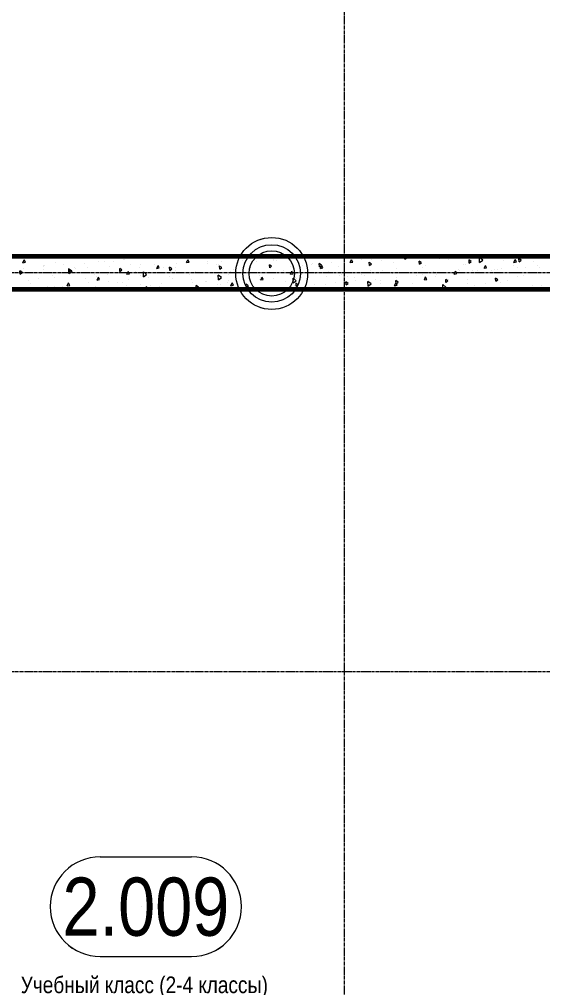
# Model space of a CAD drawing. Header units: millimetres. Extents: x 470010 to 1231400, y -134005 to 421770.
# Drawn here: x 675118 to 678265, y -52611 to -46786 of the extents above; entities that cross this region are included whole.
import ezdxf
from ezdxf.enums import TextEntityAlignment as Align

# ---------------------------------------------------------------- set-up
doc = ezdxf.new("R2010")
doc.units = ezdxf.units.MM
doc.linetypes.add('CENTER2', pattern=[28.575, 19.05, -3.175, 3.175, -3.175])
doc.layers.get('Defpoints').update_dxf_attribs({"color": 140})
for name, color, linetype, lineweight in [('0) шп потолок', 3, 'Continuous', 60), ('АР_Area', 5, 'Continuous', 5), ('АР_Стены ПЕНОблок', 52, 'Continuous', 20), ('АР_Штриховка', 8, 'Continuous', 0)]:
    doc.layers.add(name, color=color, linetype=linetype, lineweight=lineweight)
doc.layers.add('АР_Делит', color=120, linetype='Continuous', lineweight=0, plot=False)
doc.layers.add('РД_Оси_100', color=7, linetype='Continuous', lineweight=0, true_color=0x525252)
doc.styles.add('style1', font='ARIALN.TTF')

# ---------------------------------------------------------------- blocks, each defined once
blk = doc.blocks.new('СОШ_2200_АР_ОСИ_М100_28.05.24')
at = {"layer": 'РД_Оси_100', "color": 251, "linetype": 'CENTER2', "true_color": 0x636466}
for p, q in [((4200, -6155), (4200, 139938.679)), ((29555, 45300), (-5954.958, 45300)), ((29555, 42900), (-5954.958, 42900))]:
    blk.add_line(p, q, dxfattribs=at)
blk = doc.blocks.new('MOK-МаркаПом_овал_ареал')
for p, q in [((-2.75, 3), (2.75, 3)), ((-2.75, -3), (2.75, -3))]:
    blk.add_line(p, q)
for centre, radius, start, end in [((-2.75, 0), 3, 90, 270), ((2.75, 0), 3, 270, 90), ((-3.75, 0), 3.5, 0, 0.00095)]:
    blk.add_arc(centre, radius, start, end)
at = {"color": 0, "style": 'style1'}
blk.add_attdef('АР-ПОМЕЩЕНИЕ:НОМЕР', text='', height=3.5, dxfattribs=at).set_placement((0, 0), align=Align.MIDDLE)
at = {"layer": 'Defpoints', "color": 2, "style": 'style1'}
blk.add_attdef('АР-ПОМЕЩЕНИЕ:НАИМЕНОВАНИЕ', text='', height=1, dxfattribs=at).set_placement((-0.094, -4.814), align=Align.MIDDLE)
blk = doc.blocks.new('A$C9108343f')
at = {"layer": '0) шп потолок'}
for points in [[(14845, 52575), (14845, 61255), (7275, 61255), (7275, 52155), (13825, 52155)], [(14845, 43275.2), (14845, 51955), (7275, 51955), (7275, 42855), (13825, 42855)]]:
    blk.add_lwpolyline(points, dxfattribs=at)
at = {"layer": 'АР_Делит', "color": 18, "true_color": 0x000000}
for radius in [216.3, 173, 136.2]:
    blk.add_circle((10916.9, 52051.6), radius, dxfattribs=at)
at = {"layer": 'АР_Стены ПЕНОблок', "color": 18, "linetype": 'Continuous', "lineweight": 20, "true_color": 0x000000}
for p, q in [((14845, 52155), (7275, 52155)), ((7275, 51955), (14845, 51955))]:
    blk.add_line(p, q, dxfattribs=at)
at = {"layer": 'АР_Штриховка', "color": 18, "linetype": 'Continuous', "lineweight": 0, "true_color": 0x000000}
for p, q in [((9584.8, 52143.7), (9584.8, 52143.7)), ((9600.6, 52151.1), (9602.4, 52155)), ((9600.7, 52151), (9615.6, 52153.9)), ((9615.6, 52153.9), (9615.1, 52155)), ((9680.5, 52142.7), (9680.5, 52142.7)), ((10027.3, 52137), (10027.3, 52137)), ((10155, 52142.7), (10155, 52142.7)), ((10207.2, 52146.6), (10207.2, 52146.6)), ((10277.1, 52153), (10277.1, 52153)), ((10377.5, 52144.9), (10377.5, 52144.9)), ((10584.8, 52151.6), (10586.3, 52155)), ((10584.8, 52151.5), (10599.8, 52154.4)), ((10599.8, 52154.4), (10599.5, 52155)), ((10733.8, 52150.6), (10733.8, 52150.6)), ((10930.1, 52138.4), (10930.1, 52138.4)), ((11012.5, 52142), (11012.5, 52142)), ((11071.1, 52145.9), (11071.1, 52145.9)), ((11144, 52147.8), (11144, 52147.8)), ((11260.4, 52154.6), (11260.4, 52154.6)), ((11357.3, 52153.1), (11357.3, 52153.1)), ((11568.9, 52152.1), (11570.2, 52155)), ((11569, 52152), (11583.9, 52154.9)), ((11583.9, 52154.9), (11583.9, 52155)), ((11641.3, 52144.9), (11641.3, 52144.9)), ((11717.5, 52137.2), (11717.1, 52155)), ((11717.4, 52137.3), (11735.9, 52150.8)), ((11735.9, 52150.7), (11730.5, 52155)), ((11926.1, 52139.9), (11926.1, 52139.9)), ((11981.5, 52136.8), (11981.5, 52136.8)), ((11988.1, 52153.6), (11988.1, 52153.6)), ((12167.4, 52118.3), (12166.8, 52146.9)), ((12185.8, 52131.8), (12166.8, 52146.8)), ((12416.8, 52131.4), (12403.5, 52140.6)), ((12405.4, 52121.9), (12403.7, 52140.9)), ((12508.1, 52140.8), (12508.1, 52140.8)), ((9421.1, 52116.2), (9428.9, 52133.6)), ((9421.2, 52116.1), (9436.1, 52119)), ((9423.7, 52082.6), (9423.7, 52082.6)), ((9436.1, 52119), (9428.9, 52133.5)), ((9542.3, 52077.9), (9542.3, 52077.9)), ((9543.3, 52099.8), (9543.3, 52099.8)), ((9545.8, 52092.9), (9545.8, 52092.9)), ((9553.2, 52101.5), (9553.2, 52101.5)), ((9615.2, 52115.3), (9615.2, 52115.3)), ((9667.5, 52102.6), (9667.5, 52102.6)), ((9714.9, 52064.4), (9695.8, 52079.5)), ((9696.5, 52051), (9695.9, 52079.5)), ((9728.8, 52086), (9728.8, 52086)), ((9738.1, 52080.7), (9738.1, 52080.7)), ((9789.5, 52112.9), (9789.5, 52112.9)), ((9811.2, 52089.6), (9811.2, 52089.6)), ((9875, 52120.9), (9875, 52120.9)), ((9911.2, 52122.7), (9911.2, 52122.7)), ((9942.7, 52095.3), (9942.7, 52095.3)), ((9965.3, 52123.2), (9965.3, 52123.2)), ((10015.9, 52072.4), (10002.6, 52081.6)), ((10004.5, 52062.9), (10002.8, 52081.9)), ((10033.3, 52133), (10033.3, 52133)), ((10070, 52103.7), (10070, 52103.7)), ((10120.8, 52088), (10120.8, 52088)), ((10129.2, 52103.5), (10129.2, 52103.5)), ((10211.7, 52107.1), (10211.7, 52107.1)), ((10225.7, 52081.8), (10233.5, 52099.2)), ((10225.8, 52081.7), (10240.7, 52084.6)), ((10240.7, 52084.6), (10233.5, 52099.1)), ((10264.8, 52084.7), (10264.8, 52084.7)), ((10316.1, 52079.8), (10302.7, 52089)), ((10304.6, 52070.3), (10302.9, 52089.3)), ((10304.6, 52070.3), (10316.2, 52080.1)), ((10339.7, 52085.8), (10339.7, 52085.8)), ((10343.1, 52112.8), (10343.1, 52112.8)), ((10401.6, 52124.9), (10401.6, 52124.9)), ((10405.3, 52116.7), (10413, 52134.1)), ((10405.3, 52116.6), (10420.3, 52119.5)), ((10420.3, 52119.5), (10413, 52134)), ((10529.6, 52121), (10529.6, 52121)), ((10533, 52109.7), (10533, 52109.7)), ((10583.5, 52105.9), (10583.5, 52105.9)), ((10596.6, 52107.7), (10596.6, 52107.7)), ((10616.2, 52087.2), (10602.8, 52096.3)), ((10604.7, 52077.7), (10603, 52096.6)), ((10604.7, 52077.6), (10616.4, 52087.4)), ((10612.1, 52124.6), (10612.1, 52124.6)), ((10743.6, 52130.3), (10743.6, 52130.3)), ((10751.7, 52088.5), (10751.7, 52088.5)), ((10791.4, 52088.6), (10791.4, 52088.6)), ((10827.3, 52125.9), (10827.3, 52125.9)), ((10916.3, 52094.5), (10902.9, 52103.7)), ((10904.8, 52085), (10903.1, 52104)), ((10904.8, 52085), (10916.5, 52094.8)), ((10910, 52084.8), (10910, 52084.8)), ((10928.2, 52128.9), (10928.2, 52128.9)), ((10945.1, 52131.4), (10945.1, 52131.4)), ((11032.1, 52095.1), (11032.1, 52095.1)), ((11101.8, 52096.5), (11101.8, 52096.5)), ((11123.3, 52111.7), (11123.3, 52111.7)), ((11153.8, 52104.8), (11153.8, 52104.8)), ((11163.8, 52110.2), (11163.8, 52110.2)), ((11216.4, 52101.9), (11203.1, 52111.1)), ((11204.9, 52092.4), (11203.2, 52111.4)), ((11204.9, 52092.4), (11216.6, 52102.2)), ((11209.9, 52082.4), (11217.6, 52099.8)), ((11209.9, 52082.2), (11224.9, 52085.1)), ((11224.9, 52085.1), (11217.7, 52099.6)), ((11275.8, 52115.1), (11275.8, 52115.1)), ((11318, 52092.6), (11318, 52092.6)), ((11389.4, 52117.2), (11397.1, 52134.7)), ((11389.4, 52117.1), (11404.4, 52120)), ((11404.4, 52120), (11397.2, 52134.5)), ((11397.5, 52124.9), (11397.5, 52124.9)), ((11454.9, 52132.8), (11454.9, 52132.8)), ((11516.5, 52109.3), (11503.2, 52118.5)), ((11505, 52099.8), (11503.4, 52118.8)), ((11505, 52099.8), (11516.7, 52109.6)), ((11514, 52118.2), (11514, 52118.2)), ((11519.6, 52135.2), (11519.6, 52135.2)), ((11576, 52131.9), (11576, 52131.9)), ((11649.9, 52115.6), (11649.9, 52115.6)), ((11669.5, 52083), (11669.5, 52083)), ((11816.6, 52116.7), (11803.3, 52125.9)), ((11805.1, 52107.2), (11803.5, 52126.1)), ((11805.1, 52107.2), (11816.8, 52116.9)), ((11826, 52088), (11826, 52088)), ((11844.7, 52096.6), (11844.7, 52096.6)), ((12069.8, 52108.1), (12069.8, 52108.1)), ((12081.6, 52104.7), (12081.6, 52104.7)), ((12116.7, 52124), (12103.4, 52133.2)), ((12105.2, 52114.5), (12103.6, 52133.5)), ((12105.2, 52114.5), (12116.9, 52124.3)), ((12167.3, 52118.4), (12185.8, 52131.9)), ((12176.5, 52119.6), (12176.5, 52119.6)), ((12194, 52082.9), (12201.8, 52100.3)), ((12194.1, 52082.8), (12209, 52085.7)), ((12209, 52085.7), (12201.8, 52100.2)), ((12300.4, 52083.5), (12300.4, 52083.5)), ((12313.6, 52128.1), (12313.6, 52128.1)), ((12371.3, 52100.5), (12371.3, 52100.5)), ((12373.5, 52117.8), (12381.3, 52135.2)), ((12373.6, 52117.7), (12388.5, 52120.6)), ((12388.5, 52120.6), (12381.3, 52135.1)), ((12396.3, 52087), (12396.3, 52087)), ((12405.4, 52121.9), (12417, 52131.7)), ((12445, 52085.7), (12445, 52085.7)), ((12493.8, 52126.4), (12493.8, 52126.4)), ((12518.4, 52097.3), (12518.4, 52097.3)), ((12527.5, 52089.3), (12527.5, 52089.3)), ((9415.7, 52057.7), (9402.4, 52066.8)), ((9404.2, 52048.1), (9402.6, 52067.1)), ((9404.2, 52048.1), (9415.9, 52057.9)), ((9405.9, 52055), (9405.9, 52055)), ((9410.8, 52072.1), (9410.8, 52072.1)), ((9515.2, 52023.4), (9515.2, 52023.4)), ((9601, 52037.8), (9601, 52037.8)), ((9608.4, 52025.7), (9608.4, 52025.7)), ((9696.4, 52051), (9714.8, 52064.5)), ((9715.8, 52065), (9702.5, 52074.2)), ((9704.3, 52055.5), (9702.7, 52074.5)), ((9704.3, 52055.5), (9716, 52065.3)), ((9708.7, 52066.3), (9708.7, 52066.3)), ((9852.2, 52045.7), (9852.2, 52045.7)), ((9865.4, 52031.4), (9865.4, 52031.4)), ((9866.7, 52012), (9874.4, 52029.4)), ((9881.7, 52014.8), (9874.5, 52029.3)), ((9927.4, 52045.1), (9927.4, 52045.1)), ((9932.6, 52059), (9932.6, 52059)), ((10004.5, 52062.9), (10016.1, 52072.7)), ((10046.2, 52046.9), (10054, 52064.3)), ((10046.3, 52046.8), (10061.2, 52049.7)), ((10061.2, 52049.7), (10054, 52064.2)), ((10096, 52065.8), (10096, 52065.8)), ((10127.6, 52041.8), (10127.6, 52041.8)), ((10146.4, 52032), (10145.8, 52060.6)), ((10164.8, 52045.5), (10145.8, 52060.6)), ((10146.3, 52032.1), (10164.7, 52045.6)), ((10178.6, 52024.6), (10178.6, 52024.6)), ((10277.5, 52053.1), (10277.5, 52053.1)), ((10300.7, 52034.9), (10300.7, 52034.9)), ((10322.4, 52022.7), (10322.4, 52022.7)), ((10339.5, 52066.8), (10339.5, 52066.8)), ((10422.4, 52044.7), (10422.4, 52044.7)), ((10459.2, 52062.9), (10459.2, 52062.9)), ((10544.5, 52055), (10544.5, 52055)), ((10596.3, 52013.1), (10595.7, 52041.7)), ((10614.7, 52026.6), (10595.7, 52041.6)), ((10596.2, 52013.2), (10614.6, 52026.7)), ((10654.2, 52045.7), (10654.2, 52045.7)), ((10666.2, 52064.7), (10666.2, 52064.7)), ((10689.7, 52074.8), (10689.7, 52074.8)), ((10788.3, 52075), (10788.3, 52075)), ((10845.2, 52039.6), (10845.2, 52039.6)), ((10849, 52026.7), (10849, 52026.7)), ((10850.8, 52012.6), (10858.6, 52030)), ((10865.8, 52015.4), (10858.6, 52029.8)), ((10985.8, 52066.9), (10985.8, 52066.9)), ((11030.4, 52047.5), (11038.1, 52064.9)), ((11030.4, 52047.3), (11045.4, 52050.2)), ((11045.4, 52050.2), (11038.1, 52064.7)), ((11046.2, 51994.2), (11045.6, 52022.8)), ((11064.6, 52007.6), (11045.6, 52022.7)), ((11057.2, 52025.1), (11057.2, 52025.1)), ((11094.7, 52027.9), (11094.7, 52027.9)), ((11180.9, 52049.7), (11180.9, 52049.7)), ((11243.7, 52033.2), (11243.7, 52033.2)), ((11257.3, 52061.3), (11257.3, 52061.3)), ((11326.2, 52036.8), (11326.2, 52036.8)), ((11338.5, 52047.9), (11338.5, 52047.9)), ((11375.6, 52030.6), (11375.6, 52030.6)), ((11414.1, 52026.4), (11414.1, 52026.4)), ((11457.7, 52042.5), (11457.7, 52042.5)), ((11476.1, 52040.1), (11476.1, 52040.1)), ((11512.5, 52070.9), (11512.5, 52070.9)), ((11582.3, 52068), (11582.3, 52068)), ((11644.2, 52050.7), (11644.2, 52050.7)), ((11664.9, 52026.8), (11664.9, 52026.8)), ((11707.5, 52053.7), (11707.5, 52053.7)), ((11726.6, 52054.3), (11726.6, 52054.3)), ((11787, 52037.1), (11787, 52037.1)), ((11826.2, 52048.1), (11826.2, 52048.1)), ((11835, 52013.1), (11842.7, 52030.5)), ((11850, 52015.9), (11842.8, 52030.4)), ((11858.1, 52060), (11858.1, 52060)), ((11888.2, 52061.8), (11888.2, 52061.8)), ((11902.3, 52034.6), (11902.3, 52034.6)), ((11908.7, 52046.9), (11908.7, 52046.9)), ((12014.5, 52048), (12022.2, 52065.4)), ((12014.5, 52047.9), (12029.5, 52050.8)), ((12029.5, 52050.8), (12022.3, 52065.3)), ((12030.8, 52057.2), (12030.8, 52057.2)), ((12039.1, 52074.8), (12039.1, 52074.8)), ((12044.6, 52068.2), (12044.6, 52068.2)), ((12127.1, 52071.8), (12127.1, 52071.8)), ((12152.5, 52066.9), (12152.5, 52066.9)), ((12234.1, 52057.6), (12234.1, 52057.6)), ((12238.4, 52069.8), (12238.4, 52069.8)), ((12258.5, 52077.5), (12258.5, 52077.5)), ((12276.7, 52013.9), (12263.4, 52023)), ((12265.3, 52004.4), (12263.6, 52023.3)), ((12274.6, 52077.2), (12274.6, 52077.2)), ((12393.9, 52034.6), (12393.9, 52034.6)), ((12428.9, 52038.5), (12428.9, 52038.5)), ((9447.3, 51964.5), (9447.3, 51964.5)), ((9453.2, 52009.7), (9453.2, 52009.7)), ((9463.5, 51993), (9463.5, 51993)), ((9569.3, 51974.8), (9569.3, 51974.8)), ((9608.7, 51974.5), (9608.7, 51974.5)), ((9642, 51963.3), (9642, 51963.3)), ((9658.6, 51975.8), (9658.6, 51975.8)), ((9687.2, 51977.1), (9694.9, 51994.5)), ((9687.2, 51977), (9702.2, 51979.9)), ((9691, 51984.6), (9691, 51984.6)), ((9702.2, 51979.9), (9695, 51994.4)), ((9724.5, 51966.9), (9724.5, 51966.9)), ((9795.7, 52018.7), (9795.7, 52018.7)), ((9813.1, 51994.8), (9813.1, 51994.8)), ((9855.9, 51972.6), (9855.9, 51972.6)), ((9875.6, 51955), (9862.5, 51964)), ((9863.5, 51955), (9862.7, 51964.3)), ((9866.7, 52011.9), (9881.7, 52014.8)), ((9934.8, 52004.6), (9934.8, 52004.6)), ((9990.2, 51997), (9990.2, 51997)), ((10020.9, 51996.2), (10020.9, 51996.2)), ((10042.4, 51980.8), (10042.4, 51980.8)), ((10056.9, 52014.9), (10056.9, 52014.9)), ((10124.9, 51984.4), (10124.9, 51984.4)), ((10176, 51962.2), (10162.6, 51971.4)), ((10164.3, 51955), (10162.8, 51971.7)), ((10167.2, 51955), (10176.1, 51962.5)), ((10177.6, 51961.3), (10177.6, 51961.3)), ((10185.2, 51979.8), (10185.2, 51979.8)), ((10239.6, 51975), (10239.6, 51975)), ((10256.4, 51990.1), (10256.4, 51990.1)), ((10363.3, 51967.7), (10363.3, 51967.7)), ((10433, 52017.9), (10433, 52017.9)), ((10442.9, 51998.2), (10442.9, 51998.2)), ((10476.1, 51969.6), (10462.7, 51978.8)), ((10464.6, 51960.1), (10462.9, 51979.1)), ((10464.6, 51960.1), (10476.3, 51969.9)), ((10516.8, 52001), (10516.8, 52001)), ((10525.3, 52001.8), (10525.3, 52001.8)), ((10589.8, 51983), (10589.8, 51983)), ((10607.1, 51987.8), (10607.1, 51987.8)), ((10651.8, 51996.7), (10651.8, 51996.7)), ((10656.8, 52007.6), (10656.8, 52007.6)), ((10671.3, 51977.7), (10679.1, 51995.1)), ((10671.4, 51977.5), (10686.3, 51980.5)), ((10686.3, 51980.5), (10679.1, 51995)), ((10711.8, 51983.8), (10711.8, 51983.8)), ((10776.2, 51977), (10762.9, 51986.2)), ((10764.7, 51967.5), (10763, 51986.5)), ((10764.7, 51967.5), (10776.4, 51977.3)), ((10843.3, 52015.7), (10843.3, 52015.7)), ((10850.9, 52012.4), (10865.8, 52015.4)), ((10850.9, 52007.8), (10850.9, 52007.8)), ((10906.6, 51964.7), (10906.6, 51964.7)), ((10925.8, 52019.3), (10925.8, 52019.3)), ((10933.6, 51966.7), (10933.6, 51966.7)), ((11001.9, 52004.7), (11001.9, 52004.7)), ((11043.4, 52004.9), (11043.4, 52004.9)), ((11046.1, 51994.2), (11064.5, 52007.7)), ((11055.6, 51977), (11055.6, 51977)), ((11076.3, 51984.4), (11063, 51993.5)), ((11064.8, 51974.9), (11063.1, 51993.8)), ((11063.9, 52018.4), (11063.9, 52018.4)), ((11064.8, 51974.8), (11076.5, 51984.6)), ((11157.4, 51969.5), (11157.4, 51969.5)), ((11177.3, 51986.8), (11177.3, 51986.8)), ((11238.5, 51987.7), (11238.5, 51987.7)), ((11299.4, 51997), (11299.4, 51997)), ((11376.4, 51991.7), (11363.1, 52000.9)), ((11364.9, 51982.2), (11363.3, 52001.2)), ((11364.9, 51982.2), (11376.6, 51992)), ((11421.1, 52006.8), (11421.1, 52006.8)), ((11433.2, 51968.6), (11433.2, 51968.6)), ((11496.1, 51975.3), (11495.5, 52003.9)), ((11514.5, 51988.7), (11495.5, 52003.8)), ((11496, 51975.3), (11514.4, 51988.8)), ((11543.2, 52017.1), (11543.2, 52017.1)), ((11569.6, 51991.2), (11569.6, 51991.2)), ((11570.1, 52008.9), (11570.1, 52008.9)), ((11655.5, 51978.2), (11663.2, 51995.6)), ((11655.5, 51978.1), (11670.5, 51981)), ((11676.5, 51999.1), (11663.2, 52008.3)), ((11670.5, 51981), (11663.2, 51995.5)), ((11665, 51989.6), (11663.4, 52008.6)), ((11665, 51989.6), (11676.7, 51999.4)), ((11765.1, 51991.7), (11765.1, 51991.7)), ((11788.3, 51970), (11788.3, 51970)), ((11835, 52013), (11850, 52015.9)), ((11849.6, 51969.9), (11849.6, 51969.9)), ((11946, 51956.4), (11945.4, 51984.9)), ((11964.4, 51969.8), (11945.4, 51984.9)), ((11945.9, 51956.4), (11964.4, 51969.9)), ((11959.9, 51972.6), (11959.9, 51972.6)), ((11976.6, 52006.5), (11963.3, 52015.7)), ((11965.1, 51997), (11963.5, 52016)), ((11965.2, 51997), (11976.8, 52006.8)), ((11981.7, 52012.9), (11981.7, 52012.9)), ((12093.4, 51990), (12093.4, 51990)), ((12096.7, 52012.8), (12096.7, 52012.8)), ((12138.4, 51977.9), (12138.4, 51977.9)), ((12200.4, 51991.7), (12200.4, 51991.7)), ((12265.3, 52004.4), (12276.9, 52014.1)), ((12291.7, 51995.7), (12291.7, 51995.7)), ((12337.2, 52010), (12337.2, 52010)), ((12358.3, 51962.9), (12358.3, 51962.9)), ((12395.6, 51955), (12395.3, 51966)), ((12409.1, 51955), (12395.3, 51966)), ((12419.9, 51968.9), (12419.9, 51968.9)), ((12440.7, 51966.5), (12440.7, 51966.5)), ((12465, 51955), (12467.8, 51961.2)), ((12486.5, 51976.6), (12486.5, 51976.6)), ((12541.9, 51979.2), (12541.9, 51979.2)), ((9455.5, 51955.1), (9455.5, 51955.1)), ((9513.3, 51955), (9515.4, 51959.6)), ((9517.7, 51955), (9515.4, 51959.5)), ((9564.8, 51955), (9562.4, 51956.7)), ((9562.8, 51955), (9562.6, 51956.9)), ((9853.3, 51956.8), (9853.3, 51956.8)), ((9875.9, 51955), (9876, 51955.1)), ((10380, 51960.7), (10380, 51960.7)), ((10497.2, 51955), (10499.5, 51960.2)), ((10502.1, 51955), (10499.6, 51960.1)), ((10811.9, 51956.9), (10811.9, 51956.9)), ((11481.1, 51955), (11483.7, 51960.7)), ((11486.5, 51955), (11483.7, 51960.6)), ((11726.3, 51956.2), (11726.3, 51956.2)), ((12298.2, 51959.1), (12298.2, 51959.1)), ((12470.9, 51955), (12467.9, 51961.1))]:
    blk.add_line(p, q, dxfattribs=at)
at = {"layer": 'АР_Area', "color": 18, "linetype": 'Continuous', "lineweight": 15, "true_color": 0x000000, "xscale": 100, "yscale": 100, "zscale": 100}
blk.add_blockref('MOK-МаркаПом_овал_ареал', (10160.4, 48242.2), dxfattribs=at).add_auto_attribs({'АР-ПОМЕЩЕНИЕ:НОМЕР': '2.009', 'АР-ПОМЕЩЕНИЕ:НАИМЕНОВАНИЕ': 'Учебный класс (2-4 классы)'})
at = {"layer": 'РД_Оси_100'}
blk.add_blockref('СОШ_2200_АР_ОСИ_М100_28.05.24', (7155, 6755), dxfattribs=at)
at = {"layer": 'Defpoints', "color": 18, "true_color": 0x000000, "style": 'style1'}
for p in [(143949.3, 316089.1), (143975, 281639.5), (143890.4, 273244.7), (143840, 264276.8), (143967.8, 254892.4), (12252, 104178.1), (12382.6, 96023.1)]:
    blk.add_attdef('АР-ПОМЕЩЕНИЕ:НАИМЕНОВАНИЕ', text='', height=100, dxfattribs=at).set_placement(p, align=Align.MIDDLE)
at = {"layer": 'Defpoints', "color": 18, "true_color": 0x000000, "style": 'style1', "flags": 8}
for p in [(143951.3, 279099.1), (143848.3, 269251.1), (143875.3, 260094.2), (144049.7, 250824.7), (163419.3, 238153.4), (155897.5, 237966), (183037.2, 237966), (143342.9, 237876.2)]:
    blk.add_attdef('АР-ПОМЕЩЕНИЕ:НАИМЕНОВАНИЕ', text='', height=100, dxfattribs=at).set_placement(p, align=Align.MIDDLE)

msp = doc.modelspace()

# ---------------------------------------------------------------- linework, layer by layer
at = {"layer": '0) шп потолок'}
for points in [[(680563.57, -47791.242), (680563.57, -39111.242), (672993.57, -39111.242), (672993.57, -48211.242), (679543.57, -48211.242)], [(680563.57, -57091.084), (680563.57, -48411.242), (672993.566, -48411.242), (672993.566, -57511.242), (679543.57, -57511.242)]]:
    msp.add_lwpolyline(points, dxfattribs=at)
at = {"layer": 'АР_Делит', "color": 18, "true_color": 0x000000}
for radius in [216.336, 173.036, 136.212]:
    msp.add_circle((676635.49, -48314.629), radius, dxfattribs=at)
at = {"layer": 'АР_Стены ПЕНОблок', "color": 18, "linetype": 'Continuous', "lineweight": 20, "true_color": 0x000000}
for p, q in [((680563.57, -48211.242), (672993.57, -48211.242)), ((672993.57, -48411.242), (680563.57, -48411.242))]:
    msp.add_line(p, q, dxfattribs=at)
at = {"layer": 'АР_Штриховка', "color": 18, "linetype": 'Continuous', "lineweight": 0, "true_color": 0x000000}
for p, q in [((675139.726, -48250.061), (675147.475, -48232.658)), ((675154.731, -48247.273), (675147.519, -48232.778)), ((675319.246, -48215.166), (675320.993, -48211.242)), ((675319.292, -48215.286), (675334.252, -48212.379)), ((675334.251, -48212.378), (675333.686, -48211.242)), ((676123.866, -48249.527), (676131.615, -48232.124)), ((676138.871, -48246.739), (676131.659, -48232.244)), ((676303.386, -48214.632), (676304.895, -48211.242)), ((676303.431, -48214.752), (676318.391, -48211.844)), ((676318.391, -48211.844), (676318.091, -48211.242)), ((677108.006, -48248.993), (677115.754, -48231.59)), ((677123.01, -48246.204), (677115.799, -48231.709)), ((677287.526, -48214.097), (677288.797, -48211.242)), ((677287.571, -48214.217), (677302.531, -48211.309)), ((677302.53, -48211.309), (677302.497, -48211.242)), ((677436.129, -48229.005), (677435.762, -48211.242)), ((677436.015, -48228.964), (677454.466, -48215.468)), ((677454.536, -48215.564), (677449.076, -48211.242)), ((677835.343, -48242.197), (677822.008, -48233.016)), ((677823.856, -48251.708), (677822.195, -48232.731)), ((677904.443, -48234.484), (677885.402, -48219.411)), ((677886.036, -48247.925), (677885.446, -48219.356)), ((678092.146, -48248.458), (678099.894, -48231.055)), ((678107.15, -48245.67), (678099.939, -48231.175)), ((678135.455, -48234.822), (678122.121, -48225.64)), ((678123.969, -48244.331), (678122.308, -48225.354)), ((675139.772, -48250.182), (675154.732, -48247.274)), ((675433.499, -48301.836), (675414.457, -48286.763)), ((675415.091, -48315.279), (675414.5, -48286.71)), ((675734.556, -48293.827), (675721.221, -48284.646)), ((675723.064, -48303.345), (675721.403, -48284.367)), ((675944.346, -48284.422), (675952.095, -48267.019)), ((675944.391, -48284.542), (675959.351, -48281.634)), ((675959.351, -48281.634), (675952.139, -48267.139)), ((676034.668, -48286.452), (676021.333, -48277.27)), ((676023.177, -48295.968), (676021.517, -48276.99)), ((676023.182, -48295.974), (676034.856, -48286.178)), ((676123.911, -48249.647), (676138.871, -48246.739)), ((676334.781, -48279.076), (676321.446, -48269.894)), ((676323.29, -48288.591), (676321.63, -48269.614)), ((676323.295, -48288.597), (676334.97, -48278.801)), ((676634.893, -48271.7), (676621.558, -48262.519)), ((676623.403, -48281.215), (676621.743, -48262.237)), ((676623.408, -48281.221), (676635.083, -48271.425)), ((676935.006, -48264.324), (676921.671, -48255.143)), ((676923.516, -48273.838), (676921.856, -48254.86)), ((676923.521, -48273.844), (676935.196, -48264.048)), ((676928.486, -48283.888), (676936.234, -48266.485)), ((676928.531, -48284.008), (676943.491, -48281.1)), ((676943.491, -48281.099), (676936.279, -48266.604)), ((677108.051, -48249.113), (677123.011, -48246.205)), ((677235.118, -48256.949), (677221.783, -48247.767)), ((677223.629, -48266.461), (677221.969, -48247.484)), ((677223.634, -48266.467), (677235.309, -48256.671)), ((677535.231, -48249.573), (677521.896, -48240.392)), ((677523.742, -48259.085), (677522.082, -48240.107)), ((677523.747, -48259.091), (677535.422, -48249.295)), ((677823.861, -48251.714), (677835.535, -48241.918)), ((677885.921, -48247.884), (677904.372, -48234.387)), ((677912.626, -48283.353), (677920.374, -48265.95)), ((677912.671, -48283.473), (677927.631, -48280.565)), ((677927.63, -48280.565), (677920.419, -48266.07)), ((678092.191, -48248.578), (678107.151, -48245.67)), ((678123.974, -48244.337), (678135.648, -48234.541)), ((675134.331, -48308.579), (675120.996, -48299.397)), ((675122.838, -48318.098), (675121.177, -48299.12)), ((675122.843, -48318.104), (675134.517, -48308.308)), ((675414.979, -48315.239), (675433.43, -48301.742)), ((675434.443, -48301.203), (675421.108, -48292.022)), ((675422.951, -48310.721), (675421.29, -48291.744)), ((675422.956, -48310.727), (675434.63, -48300.931)), ((675585.306, -48354.212), (675593.055, -48336.809)), ((675600.311, -48351.424), (675593.099, -48336.929)), ((675723.069, -48303.351), (675734.743, -48293.554)), ((675764.826, -48319.317), (675772.575, -48301.914)), ((675764.871, -48319.437), (675779.831, -48316.529)), ((675779.831, -48316.529), (675772.619, -48302.034)), ((675883.406, -48320.756), (675864.364, -48305.684)), ((675864.998, -48334.198), (675864.407, -48305.63)), ((675864.886, -48334.158), (675883.337, -48320.662)), ((676333.312, -48339.677), (676314.271, -48324.604)), ((676314.905, -48353.118), (676314.314, -48324.549)), ((676314.792, -48353.078), (676333.243, -48339.582)), ((676569.446, -48353.678), (676577.195, -48336.275)), ((676584.451, -48350.89), (676577.239, -48336.395)), ((676748.966, -48318.783), (676756.714, -48301.38)), ((676749.011, -48318.903), (676763.971, -48315.995)), ((676763.971, -48315.995), (676756.759, -48301.499)), ((676783.219, -48358.597), (676764.178, -48343.524)), ((676764.812, -48372.038), (676764.221, -48343.469)), ((677553.586, -48353.144), (677561.334, -48335.741)), ((677568.59, -48350.355), (677561.379, -48335.86)), ((677733.106, -48318.248), (677740.854, -48300.845)), ((677733.151, -48318.368), (677748.111, -48315.46)), ((677748.11, -48315.46), (677740.899, -48300.965)), ((677995.361, -48352.374), (677982.026, -48343.193)), ((677983.874, -48361.885), (677982.214, -48342.907)), ((675231.948, -48411.242), (675234.015, -48406.6)), ((675236.309, -48411.242), (675234.059, -48406.719)), ((675405.786, -48389.108), (675413.535, -48371.705)), ((675405.831, -48389.228), (675420.791, -48386.32)), ((675420.791, -48386.319), (675413.579, -48371.824)), ((675594.261, -48411.242), (675581.127, -48402.199)), ((675582.124, -48411.242), (675581.309, -48401.92)), ((675585.351, -48354.333), (675600.311, -48351.425)), ((675894.574, -48404.004), (675881.239, -48394.823)), ((675882.883, -48411.242), (675881.422, -48394.544)), ((675885.811, -48411.242), (675894.762, -48403.731)), ((676194.686, -48396.629), (676181.352, -48387.447)), ((676183.195, -48406.145), (676181.535, -48387.167)), ((676183.2, -48406.151), (676194.875, -48396.355)), ((676215.85, -48411.242), (676218.155, -48406.065)), ((676220.715, -48411.242), (676218.199, -48406.185)), ((676389.926, -48388.573), (676397.675, -48371.17)), ((676389.971, -48388.693), (676404.931, -48385.785)), ((676404.931, -48385.785), (676397.719, -48371.29)), ((676494.799, -48389.253), (676481.464, -48380.072)), ((676483.308, -48398.768), (676481.648, -48379.791)), ((676483.313, -48398.774), (676494.988, -48388.978)), ((676569.491, -48353.798), (676584.451, -48350.89)), ((676764.699, -48371.998), (676783.149, -48358.502)), ((676794.911, -48381.877), (676781.576, -48372.696)), ((676783.422, -48391.391), (676781.761, -48372.414)), ((676783.427, -48391.397), (676795.101, -48381.601)), ((677095.024, -48374.502), (677081.689, -48365.32)), ((677083.535, -48384.015), (677081.874, -48365.037)), ((677083.54, -48384.021), (677095.214, -48374.225)), ((677199.752, -48411.242), (677202.294, -48405.531)), ((677205.121, -48411.242), (677202.339, -48405.65)), ((677233.126, -48377.517), (677214.085, -48362.444)), ((677214.719, -48390.958), (677214.128, -48362.389)), ((677214.605, -48390.917), (677233.056, -48377.421)), ((677374.066, -48388.039), (677381.814, -48370.636)), ((677374.111, -48388.159), (677389.071, -48385.251)), ((677395.136, -48367.126), (677381.801, -48357.944)), ((677389.07, -48385.25), (677381.859, -48370.755)), ((677383.648, -48376.638), (677381.987, -48357.661)), ((677383.653, -48376.644), (677395.327, -48366.848)), ((677553.631, -48353.263), (677568.591, -48350.355)), ((677683.033, -48396.438), (677663.992, -48381.365)), ((677664.626, -48409.878), (677664.035, -48381.309)), ((677664.512, -48409.837), (677682.962, -48396.341)), ((677695.249, -48359.75), (677681.914, -48350.569)), ((677683.761, -48369.261), (677682.101, -48350.284)), ((677683.766, -48369.267), (677695.44, -48359.471)), ((677983.879, -48361.891), (677995.554, -48352.095)), ((678127.741, -48411.242), (678113.898, -48400.285)), ((678114.17, -48411.242), (678113.943, -48400.229)), ((678183.654, -48411.242), (678186.434, -48404.996)), ((678189.526, -48411.242), (678186.478, -48405.116)), ((675283.436, -48411.242), (675281.014, -48409.574)), ((675281.366, -48411.242), (675281.196, -48409.297)), ((675594.489, -48411.242), (675594.649, -48411.108))]:
    msp.add_line(p, q, dxfattribs=at)

# ---------------------------------------------------------------- block references
msp.add_blockref('A$C9108343f', (665718.612, -100366.242))
at = {"layer": 'АР_Area', "color": 18, "linetype": 'Continuous', "lineweight": 15, "true_color": 0x000000, "xscale": 100, "yscale": 100, "zscale": 100}
msp.add_blockref('MOK-МаркаПом_овал_ареал', (675878.986, -52123.995), dxfattribs=at).add_auto_attribs({'АР-ПОМЕЩЕНИЕ:НОМЕР': '2.009', 'АР-ПОМЕЩЕНИЕ:НАИМЕНОВАНИЕ': 'Учебный класс (2-4 классы)'})
at = {"layer": 'РД_Оси_100'}
msp.add_blockref('СОШ_2200_АР_ОСИ_М100_28.05.24', (672873.57, -93611.242), dxfattribs=at)

doc.saveas('drawing.dxf')
